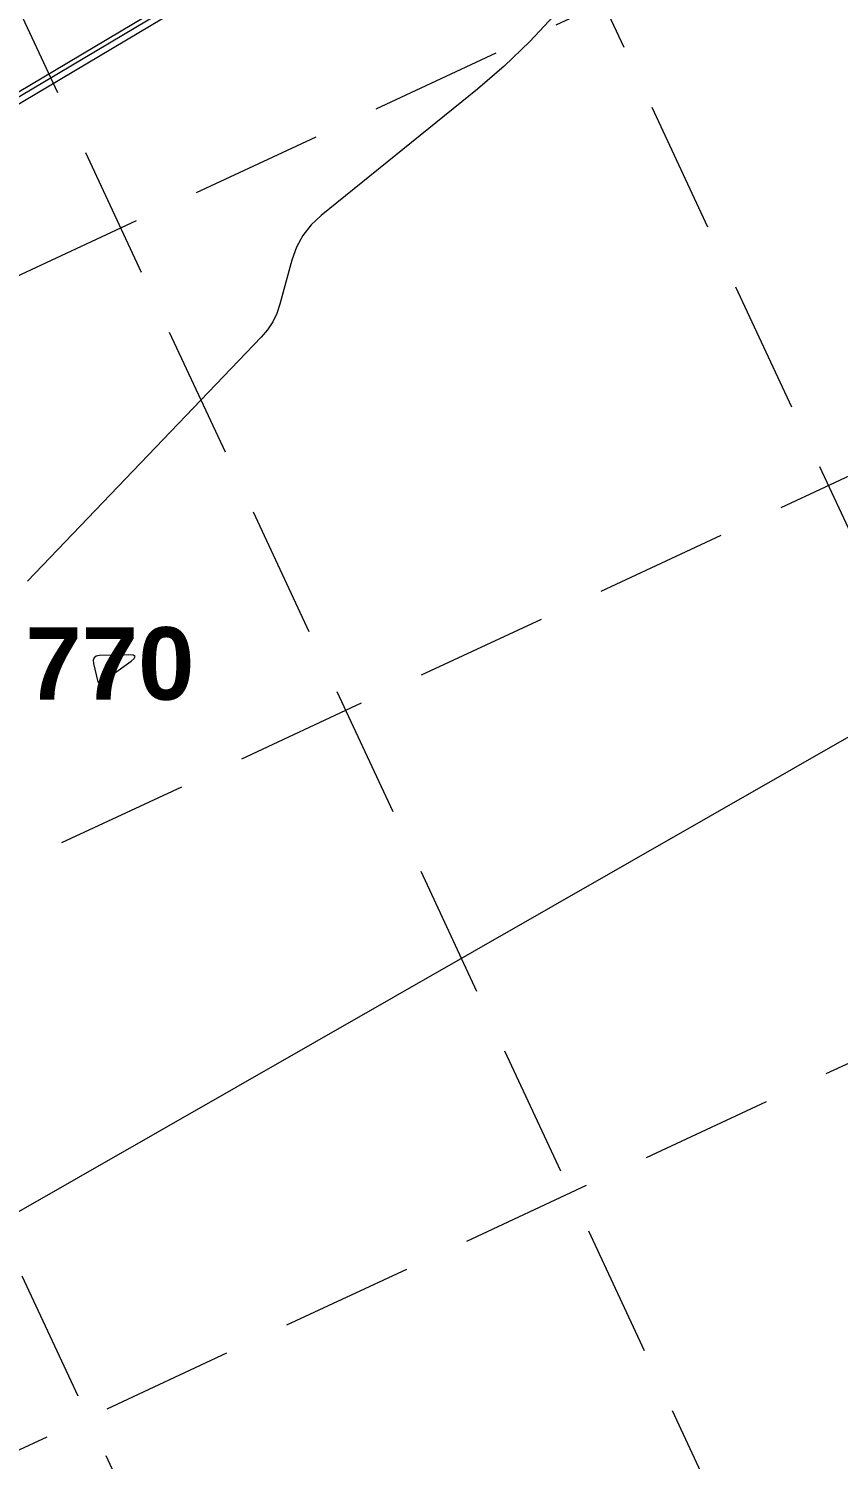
# Model space of a CAD drawing. Extents: x 2498567 to 2501210, y 7092229 to 7094464.
# Drawn here: x 2500020.7 to 2500074.3, y 7093135.4 to 7093230.1 of the extents above; entities that cross this region are included whole.
import ezdxf

# ---------------------------------------------------------------- set-up
doc = ezdxf.new("R2010")
doc.units = 0
doc.header["$MEASUREMENT"] = 0
doc.linetypes.add('DGN Style 6', pattern=[2507.657798, 1.318432, -527.372828, 922.902449, -527.372828, 1.318432, -527.372828])
doc.linetypes.add('HIDDEN', pattern=[0.375, 0.25, -0.125])
for name, color, linetype, lineweight in [('2', 7, 'Continuous', 0), ('Level 31', 254, 'Continuous', 0), ('RW_Ex_ROW', 30, 'DGN Style 6', 0)]:
    doc.layers.add(name, color=color, linetype=linetype, lineweight=lineweight)
doc.layers.add('GRID', color=254, linetype='HIDDEN')
doc.styles.get("Standard").update_dxf_attribs({"font": 'ARIALBD.TTF'})

msp = doc.modelspace()

# ---------------------------------------------------------------- linework, layer by layer
at = {"layer": '2', "color": 7, "linetype": 'Continuous', "lineweight": 0, "flags": 128}
for points in [[(2499942.621, 7093180.513), (2499986.887, 7093206.241), (2500029.25, 7093231.431), (2500037.789, 7093236.485), (2500052.166, 7093245.228), (2500087.994, 7093266.471), (2500134.404, 7093294.418), (2500175.14, 7093319.425), (2500215.632, 7093344.316)], [(2499942.771, 7093180.253), (2499987.039, 7093205.982), (2500029.403, 7093231.173), (2500037.943, 7093236.228), (2500052.32, 7093244.971), (2500088.148, 7093266.213), (2500134.56, 7093294.162), (2500175.297, 7093319.169), (2500215.79, 7093344.061)], [(2499942.971, 7093179.907), (2499987.242, 7093205.638), (2500029.607, 7093230.829), (2500038.149, 7093235.885), (2500052.526, 7093244.628), (2500088.353, 7093265.87), (2500134.768, 7093293.82), (2500175.506, 7093318.829), (2500216.001, 7093343.721)]]:
    msp.add_lwpolyline(points, dxfattribs=at)
at = {"layer": 'GRID', "color": 252, "linetype": 'HIDDEN', "lineweight": 0, "ltscale": 35}
for p, q in [((2499701.379, 7093998.122), (2500222.526, 7092880.448)), ((2499669.45, 7093983.234), (2500190.597, 7092865.56)), ((2499637.52, 7093968.346), (2500158.667, 7092850.672)), ((2498973.089, 7092725.621), (2500952.718, 7093648.679)), ((2498987.978, 7092693.691), (2500967.606, 7093616.749)), ((2499002.866, 7092661.762), (2500982.494, 7093584.82))]:
    msp.add_line(p, q, dxfattribs=at)
at = {"layer": 'Level 31', "color": 35, "linetype": 'Continuous', "lineweight": 13}
for p, q in [((2500055.432, 7093230.974), (2500053.839, 7093229.261)), ((2500053.839, 7093229.261), (2500052.151, 7093227.641)), ((2500052.151, 7093227.641), (2500050.369, 7093226.114)), ((2500050.369, 7093226.114), (2500040.034, 7093217.755)), ((2500039.372, 7093217.133), (2500038.83, 7093216.433)), ((2500040.034, 7093217.755), (2500039.372, 7093217.133)), ((2500038.83, 7093216.433), (2500038.407, 7093215.655)), ((2500038.407, 7093215.655), (2500038.104, 7093214.799)), ((2500038.104, 7093214.799), (2500037.308, 7093211.876)), ((2500037.308, 7093211.876), (2500037.103, 7093211.269)), ((2500036.828, 7093210.702), (2500036.483, 7093210.174)), ((2500037.103, 7093211.269), (2500036.828, 7093210.702)), ((2500036.069, 7093209.686), (2500020.606, 7093193.555)), ((2500036.483, 7093210.174), (2500036.069, 7093209.686)), ((2500025.154, 7093188.579), (2500025.013, 7093188.479)), ((2500025.375, 7093188.616), (2500025.154, 7093188.579)), ((2500027.313, 7093188.664), (2500025.375, 7093188.616)), ((2500027.601, 7093188.645), (2500027.313, 7093188.664)), ((2500027.72, 7093188.57), (2500027.601, 7093188.645)), ((2500027.671, 7093188.437), (2500027.72, 7093188.57)), ((2500025.013, 7093188.479), (2500024.951, 7093188.318)), ((2500024.951, 7093188.318), (2500024.97, 7093188.095)), ((2500024.97, 7093188.095), (2500025.227, 7093186.969)), ((2500026.133, 7093187.299), (2500027.453, 7093188.249)), ((2500027.453, 7093188.249), (2500027.671, 7093188.437)), ((2500025.227, 7093186.969), (2500025.236, 7093186.939)), ((2500025.236, 7093186.939), (2500025.247, 7093186.911)), ((2500025.247, 7093186.911), (2500025.261, 7093186.884)), ((2500025.261, 7093186.884), (2500025.279, 7093186.858)), ((2500025.279, 7093186.858), (2500025.34, 7093186.777)), ((2500025.34, 7093186.777), (2500025.355, 7093186.761)), ((2500025.355, 7093186.761), (2500025.371, 7093186.75)), ((2500025.371, 7093186.75), (2500025.39, 7093186.744)), ((2500025.39, 7093186.744), (2500025.411, 7093186.742)), ((2500025.411, 7093186.742), (2500026.054, 7093186.741)), ((2500026.054, 7093186.741), (2500026.12, 7093186.751)), ((2500026.069, 7093187.181), (2500026.075, 7093187.225)), ((2500026.079, 7093187.131), (2500026.069, 7093187.181)), ((2500026.075, 7093187.225), (2500026.096, 7093187.264)), ((2500026.161, 7093186.889), (2500026.079, 7093187.131)), ((2500026.096, 7093187.264), (2500026.133, 7093187.299)), ((2500026.12, 7093186.751), (2500026.159, 7093186.778)), ((2500026.159, 7093186.778), (2500026.173, 7093186.825)), ((2500026.173, 7093186.825), (2500026.161, 7093186.889))]:
    msp.add_line(p, q, dxfattribs=at)
at = {"layer": 'RW_Ex_ROW', "color": 254}
msp.add_line((2500931.408, 7093673.371), (2499777.548, 7093013.067), dxfattribs=at)

# ---------------------------------------------------------------- texts
at = {"layer": 'Level 31', "color": 35}
msp.add_text('770', height=4.8, dxfattribs=at).set_placement((2500020.463, 7093185.699))

doc.saveas('drawing.dxf')
